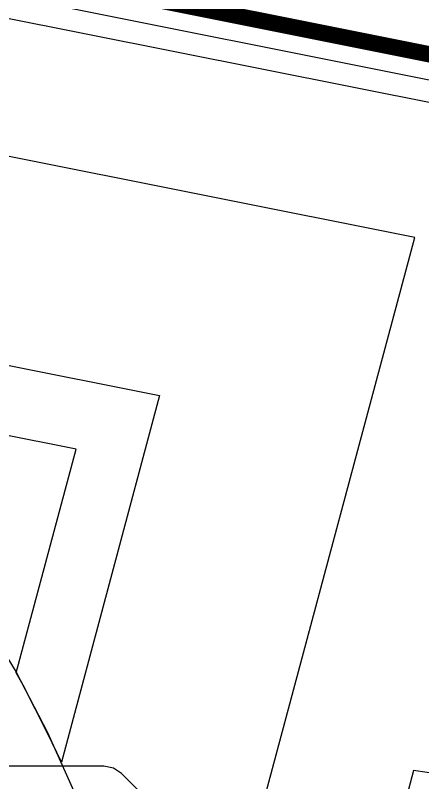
# Model space of a CAD drawing. Header units: inches. Extents: x -27 to 142, y -1 to 42.
# Drawn here: x 84.71 to 89.7, y 26.75 to 36.16 of the extents above; entities that cross this region are included whole.
import ezdxf

# ---------------------------------------------------------------- set-up
doc = ezdxf.new("R2010")
doc.units = ezdxf.units.IN
for name, color, linetype in [('Bottom Layer', 5, 'Continuous'), ('Keep-Out Layer', 6, 'Continuous'), ('Mechanical 1', 6, 'Continuous'), ('Top Layer', 1, 'Continuous'), ('Top Overlay', 2, 'Continuous'), ('Top Solder', 216, 'Continuous')]:
    doc.layers.add(name, color=color, linetype=linetype)

msp = doc.modelspace()

# ---------------------------------------------------------------- linework, layer by layer
at = {"layer": 'Bottom Layer'}
for p, q in [((57.7999, 41.7679), (91.9771, 34.9327)), ((85.8, 26.9559), (81.4767, 26.9559)), ((85.9171, 26.9326), (85.8, 26.9559)), ((85.8, 26.9559), (85.8, 26.9559)), ((86.0163, 26.8663), (85.9171, 26.9326)), ((90.7163, 22.1663), (86.0163, 26.8663))]:
    msp.add_line(p, q, dxfattribs=at)
at = {"layer": 'Keep-Out Layer'}
msp.add_lwpolyline([(57.7999, 42.0798, 0.2, 0.2, 0), (92.4489, 35.1502, 0.2, 0.2, 0)], format="xyseb", dxfattribs=at)
at = {"layer": 'Mechanical 1'}
msp.add_lwpolyline([(57.7999, 42.0798, 0.2, 0.2, 0), (92.4489, 35.1502, 0.2, 0.2, 0)], format="xyseb", dxfattribs=at)
at = {"layer": 'Top Layer'}
msp.add_line((57.7999, 41.7679), (91.9771, 34.9327), dxfattribs=at)
at = {"layer": 'Top Overlay'}
for p, q in [((84.0994, 29.1257), (84.7247, 28.1087)), ((84.7247, 28.1087), (85.1082, 27.3698)), ((85.1082, 27.3698), (85.5292, 26.4361))]:
    msp.add_line(p, q, dxfattribs=at)
at = {"layer": 'Top Solder'}
for p, q in [((57.8919, 41.4721), (91.684, 34.7139)), ((89.6097, 33.4347), (57.8919, 39.7781)), ((86.89, 23.293), (89.6097, 33.4347)), ((81.4241, 32.5107), (86.4812, 31.4987)), ((85.4613, 30.842), (82.3772, 31.4592)), ((86.4812, 31.4987), (85.2791, 27.0052)), ((84.7259, 28.1013), (85.4613, 30.842)), ((84.81, 27.95), (84.7259, 28.1013)), ((85.11, 27.36), (84.81, 27.95)), ((85.2791, 27.0052), (85.11, 27.36)), ((89.5924, 26.9012), (86.841, 16.6537)), ((101.1706, 25.2644), (89.5924, 26.9012))]:
    msp.add_line(p, q, dxfattribs=at)

doc.saveas('drawing.dxf')
